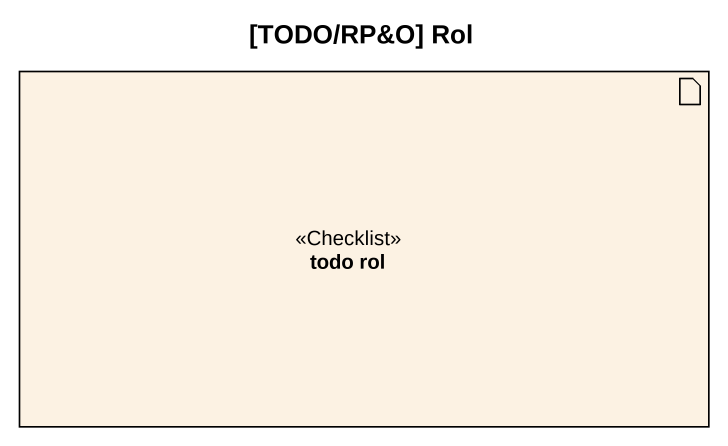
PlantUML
@startuml
title [TODO/RP&O] Rol
artifact "todo rol" as todo_rol <<Checklist>>
@enduml
